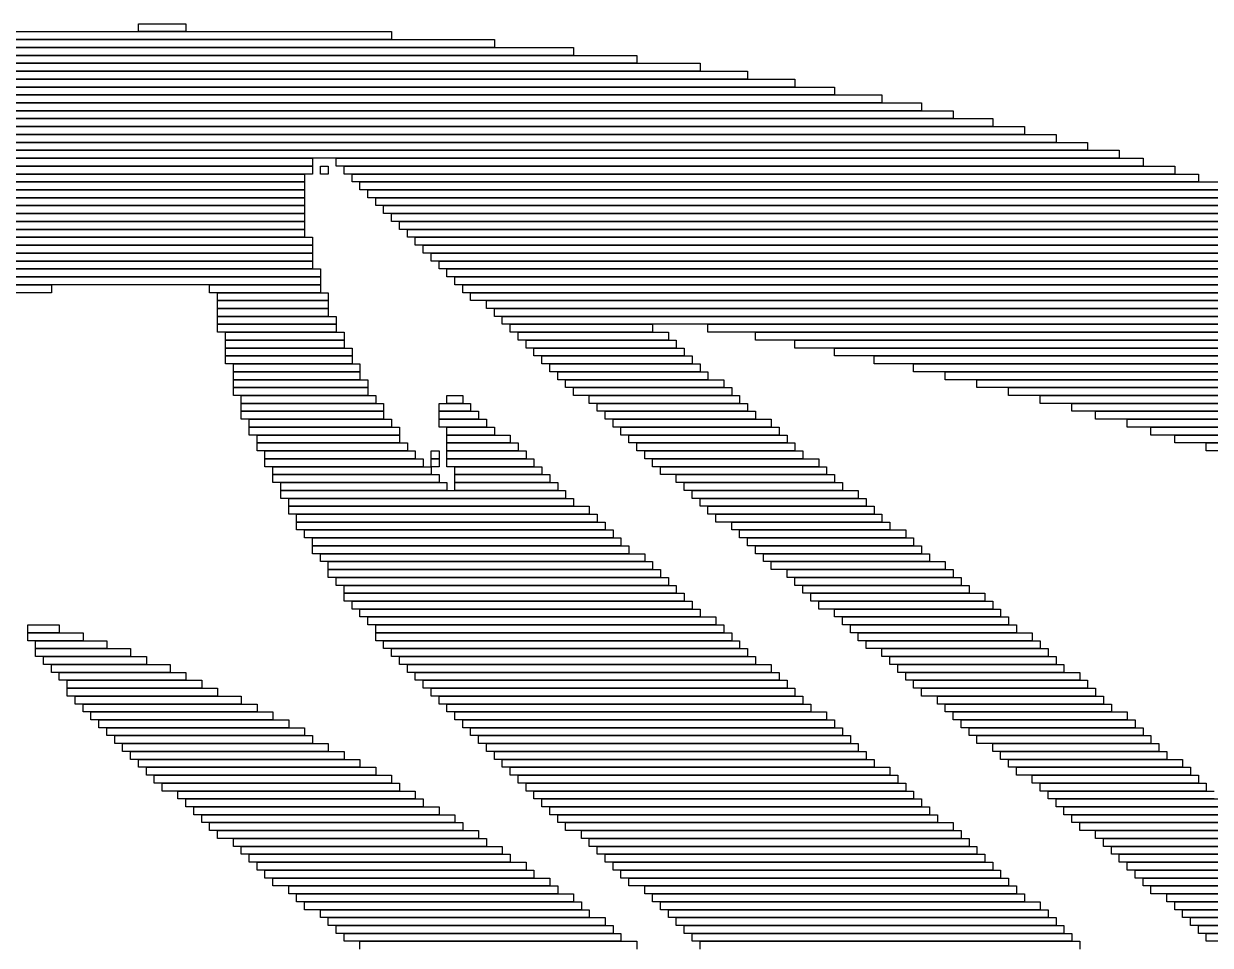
# Model space of a CAD drawing. Extents: x 24 to 1007, y 0 to 1020.
# Drawn here: x 501.5 to 651.5, y 903.5 to 1020 of the extents above; entities that cross this region are included whole.
import ezdxf

# ---------------------------------------------------------------- set-up
doc = ezdxf.new("R2010")
doc.units = 0

msp = doc.modelspace()

# ---------------------------------------------------------------- linework, layer by layer
for p, q in [((516, 1020), (522, 1020)), ((516, 1019), (516, 1020)), ((522, 1020), (522, 1019)), ((490, 1019), (548, 1019)), ((522, 1019), (516, 1019)), ((548, 1019), (548, 1018)), ((468, 1017), (571, 1017)), ((477, 1018), (561, 1018)), ((561, 1017), (477, 1017)), ((548, 1018), (490, 1018)), ((561, 1018), (561, 1017)), ((571, 1017), (571, 1016)), ((459, 1016), (579, 1016)), ((571, 1016), (468, 1016)), ((579, 1016), (579, 1015)), ((445, 1014), (593, 1014)), ((452, 1015), (587, 1015)), ((587, 1014), (452, 1014)), ((579, 1015), (459, 1015)), ((587, 1015), (587, 1014)), ((593, 1014), (593, 1013)), ((439, 1013), (599, 1013)), ((593, 1013), (445, 1013)), ((599, 1013), (599, 1012)), ((428, 1011), (610, 1011)), ((433, 1012), (604, 1012)), ((604, 1011), (433, 1011)), ((599, 1012), (439, 1012)), ((604, 1012), (604, 1011)), ((610, 1011), (610, 1010)), ((423, 1010), (615, 1010)), ((610, 1010), (428, 1010)), ((615, 1010), (615, 1009)), ((414, 1008), (624, 1008)), ((418, 1009), (619, 1009)), ((619, 1008), (418, 1008)), ((615, 1009), (423, 1009)), ((619, 1009), (619, 1008)), ((624, 1008), (624, 1007)), ((409, 1007), (628, 1007)), ((624, 1007), (414, 1007)), ((628, 1007), (628, 1006)), ((401, 1005), (636, 1005)), ((405, 1006), (632, 1006)), ((632, 1005), (405, 1005)), ((628, 1006), (409, 1006)), ((632, 1006), (632, 1005)), ((636, 1005), (636, 1004)), ((397, 1004), (640, 1004)), ((636, 1004), (401, 1004)), ((640, 1004), (640, 1003)), ((389, 1002), (538, 1002)), ((393, 1003), (538, 1003)), ((538, 1002), (393, 1002)), ((640, 1003), (397, 1003)), ((538, 1003), (538, 1002)), ((538, 1002), (538, 1001)), ((539, 1002), (540, 1002)), ((539, 1001), (539, 1002)), ((540, 1002), (540, 1001)), ((541, 1003), (643, 1003)), ((541, 1002), (541, 1003)), ((643, 1002), (541, 1002)), ((542, 1002), (647, 1002)), ((542, 1001), (542, 1002)), ((643, 1003), (643, 1002)), ((647, 1002), (647, 1001)), ((386, 1001), (537, 1001)), ((538, 1001), (389, 1001)), ((537, 1001), (537, 1000)), ((540, 1001), (539, 1001)), ((647, 1001), (542, 1001)), ((543, 1001), (650, 1001)), ((543, 1000), (543, 1001)), ((650, 1001), (650, 1000)), ((379, 999), (537, 999)), ((383, 1000), (537, 1000)), ((537, 999), (383, 999)), ((537, 1000), (386, 1000)), ((537, 1000), (537, 999)), ((537, 999), (537, 998)), ((650, 1000), (543, 1000)), ((544, 1000), (654, 1000)), ((544, 999), (544, 1000)), ((654, 999), (544, 999)), ((545, 999), (657, 999)), ((545, 998), (545, 999)), ((376, 998), (537, 998)), ((537, 998), (379, 998)), ((537, 998), (537, 997)), ((657, 998), (545, 998)), ((546, 998), (660, 998)), ((546, 997), (546, 998)), ((370, 996), (537, 996)), ((373, 997), (537, 997)), ((537, 996), (373, 996)), ((537, 997), (376, 997)), ((537, 997), (537, 996)), ((537, 996), (537, 995)), ((660, 997), (546, 997)), ((547, 997), (663, 997)), ((547, 996), (547, 997)), ((663, 996), (547, 996)), ((548, 996), (666, 996)), ((548, 995), (548, 996)), ((367, 995), (537, 995)), ((537, 995), (370, 995)), ((537, 995), (537, 994)), ((666, 995), (548, 995)), ((549, 995), (669, 995)), ((549, 994), (549, 995)), ((361, 993), (538, 993)), ((364, 994), (537, 994)), ((537, 993), (364, 993)), ((537, 994), (367, 994)), ((537, 994), (537, 993)), ((538, 993), (538, 992)), ((669, 994), (549, 994)), ((550, 994), (672, 994)), ((550, 993), (550, 994)), ((672, 993), (550, 993)), ((551, 993), (675, 993)), ((551, 992), (551, 993)), ((538, 992), (361, 992)), ((421, 992), (538, 992)), ((538, 992), (538, 991)), ((675, 992), (551, 992)), ((552, 992), (678, 992)), ((552, 991), (552, 992)), ((538, 991), (421, 991)), ((421, 991), (538, 991)), ((538, 990), (421, 990)), ((422, 990), (538, 990)), ((538, 991), (538, 990)), ((538, 990), (538, 989)), ((678, 991), (552, 991)), ((553, 991), (680, 991)), ((553, 990), (553, 991)), ((680, 990), (553, 990)), ((554, 990), (683, 990)), ((554, 989), (554, 990)), ((538, 989), (422, 989)), ((422, 989), (539, 989)), ((539, 989), (539, 988)), ((683, 989), (554, 989)), ((555, 989), (686, 989)), ((555, 988), (555, 989)), ((539, 988), (422, 988)), ((423, 988), (539, 988)), ((539, 987), (423, 987)), ((423, 987), (505, 987)), ((505, 987), (505, 986)), ((525, 987), (539, 987)), ((525, 986), (525, 987)), ((539, 988), (539, 987)), ((539, 987), (539, 986)), ((686, 988), (555, 988)), ((556, 988), (688, 988)), ((556, 987), (556, 988)), ((688, 987), (556, 987)), ((557, 987), (690, 987)), ((557, 986), (557, 987)), ((505, 986), (423, 986)), ((539, 986), (525, 986)), ((526, 986), (540, 986)), ((526, 985), (526, 986)), ((540, 986), (540, 985)), ((690, 986), (557, 986)), ((558, 986), (693, 986)), ((558, 985), (558, 986)), ((540, 985), (526, 985)), ((526, 985), (540, 985)), ((526, 984), (526, 985)), ((540, 984), (526, 984)), ((526, 984), (540, 984)), ((526, 983), (526, 984)), ((540, 985), (540, 984)), ((540, 984), (540, 983)), ((693, 985), (558, 985)), ((560, 985), (695, 985)), ((560, 984), (560, 985)), ((695, 984), (560, 984)), ((561, 984), (698, 984)), ((561, 983), (561, 984)), ((540, 983), (526, 983)), ((526, 983), (541, 983)), ((526, 982), (526, 983)), ((541, 983), (541, 982)), ((698, 983), (561, 983)), ((562, 983), (700, 983)), ((562, 982), (562, 983)), ((541, 982), (526, 982)), ((526, 982), (541, 982)), ((526, 981), (526, 982)), ((541, 981), (526, 981)), ((527, 981), (542, 981)), ((527, 980), (527, 981)), ((541, 982), (541, 981)), ((542, 981), (542, 980)), ((700, 982), (562, 982)), ((563, 982), (581, 982)), ((563, 981), (563, 982)), ((581, 981), (563, 981)), ((564, 981), (583, 981)), ((564, 980), (564, 981)), ((581, 982), (581, 981)), ((583, 981), (583, 980)), ((588, 982), (703, 982)), ((588, 981), (588, 982)), ((703, 981), (588, 981)), ((594, 981), (705, 981)), ((594, 980), (594, 981)), ((542, 980), (527, 980)), ((527, 980), (542, 980)), ((527, 979), (527, 980)), ((542, 980), (542, 979)), ((583, 980), (564, 980)), ((565, 980), (584, 980)), ((565, 979), (565, 980)), ((584, 980), (584, 979)), ((705, 980), (594, 980)), ((599, 980), (707, 980)), ((599, 979), (599, 980)), ((542, 979), (527, 979)), ((527, 979), (543, 979)), ((527, 978), (527, 979)), ((543, 978), (527, 978)), ((527, 978), (543, 978)), ((527, 977), (527, 978)), ((543, 979), (543, 978)), ((543, 978), (543, 977)), ((584, 979), (565, 979)), ((566, 979), (585, 979)), ((566, 978), (566, 979)), ((585, 978), (566, 978)), ((567, 978), (586, 978)), ((567, 977), (567, 978)), ((585, 979), (585, 978)), ((586, 978), (586, 977)), ((707, 979), (599, 979)), ((604, 979), (709, 979)), ((604, 978), (604, 979)), ((709, 978), (604, 978)), ((609, 978), (712, 978)), ((609, 977), (609, 978)), ((543, 977), (527, 977)), ((528, 977), (544, 977)), ((528, 976), (528, 977)), ((544, 977), (544, 976)), ((586, 977), (567, 977)), ((568, 977), (587, 977)), ((568, 976), (568, 977)), ((587, 977), (587, 976)), ((712, 977), (609, 977)), ((614, 977), (714, 977)), ((614, 976), (614, 977)), ((544, 976), (528, 976)), ((528, 976), (544, 976)), ((528, 975), (528, 976)), ((544, 975), (528, 975)), ((528, 975), (545, 975)), ((528, 974), (528, 975)), ((544, 976), (544, 975)), ((545, 975), (545, 974)), ((587, 976), (568, 976)), ((569, 976), (588, 976)), ((569, 975), (569, 976)), ((588, 975), (569, 975)), ((570, 975), (590, 975)), ((570, 974), (570, 975)), ((588, 976), (588, 975)), ((590, 975), (590, 974)), ((714, 976), (614, 976)), ((618, 976), (716, 976)), ((618, 975), (618, 976)), ((716, 975), (618, 975)), ((622, 975), (718, 975)), ((622, 974), (622, 975)), ((545, 974), (528, 974)), ((528, 974), (545, 974)), ((528, 973), (528, 974)), ((545, 974), (545, 973)), ((590, 974), (570, 974)), ((571, 974), (591, 974)), ((571, 973), (571, 974)), ((591, 974), (591, 973)), ((718, 974), (622, 974)), ((626, 974), (720, 974)), ((626, 973), (626, 974)), ((545, 973), (528, 973)), ((529, 973), (546, 973)), ((529, 972), (529, 973)), ((546, 972), (529, 972)), ((529, 972), (547, 972)), ((529, 971), (529, 972)), ((546, 973), (546, 972)), ((547, 972), (547, 971)), ((554, 972), (558, 972)), ((554, 971), (554, 972)), ((555, 973), (557, 973)), ((555, 972), (555, 973)), ((557, 972), (555, 972)), ((557, 973), (557, 972)), ((558, 972), (558, 971)), ((591, 973), (571, 973)), ((573, 973), (592, 973)), ((573, 972), (573, 973)), ((592, 972), (573, 972)), ((574, 972), (593, 972)), ((574, 971), (574, 972)), ((592, 973), (592, 972)), ((593, 972), (593, 971)), ((720, 973), (626, 973)), ((630, 973), (722, 973)), ((630, 972), (630, 973)), ((722, 972), (630, 972)), ((634, 972), (724, 972)), ((634, 971), (634, 972)), ((547, 971), (529, 971)), ((529, 971), (547, 971)), ((529, 970), (529, 971)), ((547, 971), (547, 970)), ((558, 971), (554, 971)), ((554, 971), (559, 971)), ((554, 970), (554, 971)), ((559, 971), (559, 970)), ((593, 971), (574, 971)), ((575, 971), (594, 971)), ((575, 970), (575, 971)), ((594, 971), (594, 970)), ((724, 971), (634, 971)), ((637, 971), (726, 971)), ((637, 970), (637, 971)), ((547, 970), (529, 970)), ((530, 970), (548, 970)), ((530, 969), (530, 970)), ((548, 969), (530, 969)), ((530, 969), (549, 969)), ((530, 968), (530, 969)), ((548, 970), (548, 969)), ((549, 969), (549, 968)), ((559, 970), (554, 970)), ((554, 970), (560, 970)), ((554, 969), (554, 970)), ((560, 969), (554, 969)), ((555, 969), (561, 969)), ((555, 968), (555, 969)), ((560, 970), (560, 969)), ((561, 969), (561, 968)), ((594, 970), (575, 970)), ((576, 970), (596, 970)), ((576, 969), (576, 970)), ((596, 969), (576, 969)), ((577, 969), (597, 969)), ((577, 968), (577, 969)), ((596, 970), (596, 969)), ((597, 969), (597, 968)), ((726, 970), (637, 970)), ((641, 970), (728, 970)), ((641, 969), (641, 970)), ((728, 969), (641, 969)), ((644, 969), (730, 969)), ((644, 968), (644, 969)), ((549, 968), (530, 968)), ((531, 968), (549, 968)), ((531, 967), (531, 968)), ((549, 968), (549, 967)), ((561, 968), (555, 968)), ((555, 968), (563, 968)), ((555, 967), (555, 968)), ((563, 968), (563, 967)), ((597, 968), (577, 968)), ((578, 968), (598, 968)), ((578, 967), (578, 968)), ((598, 968), (598, 967)), ((730, 968), (644, 968)), ((647, 968), (732, 968)), ((647, 967), (647, 968)), ((549, 967), (531, 967)), ((531, 967), (550, 967)), ((531, 966), (531, 967)), ((550, 966), (531, 966)), ((532, 966), (551, 966)), ((532, 965), (532, 966)), ((550, 967), (550, 966)), ((551, 966), (551, 965)), ((553, 966), (554, 966)), ((553, 965), (553, 966)), ((554, 966), (554, 965)), ((563, 967), (555, 967)), ((555, 967), (564, 967)), ((555, 966), (555, 967)), ((564, 966), (555, 966)), ((555, 966), (565, 966)), ((555, 965), (555, 966)), ((564, 967), (564, 966)), ((565, 966), (565, 965)), ((598, 967), (578, 967)), ((579, 967), (599, 967)), ((579, 966), (579, 967)), ((599, 966), (579, 966)), ((580, 966), (600, 966)), ((580, 965), (580, 966)), ((599, 967), (599, 966)), ((600, 966), (600, 965)), ((732, 967), (647, 967)), ((651, 967), (734, 967)), ((651, 966), (651, 967)), ((734, 966), (651, 966)), ((551, 965), (532, 965)), ((532, 965), (552, 965)), ((532, 964), (532, 965)), ((552, 965), (552, 964)), ((554, 965), (553, 965)), ((553, 965), (554, 965)), ((553, 964), (553, 965)), ((554, 965), (554, 964)), ((565, 965), (555, 965)), ((555, 965), (566, 965)), ((555, 964), (555, 965)), ((566, 965), (566, 964)), ((600, 965), (580, 965)), ((581, 965), (602, 965)), ((581, 964), (581, 965)), ((602, 965), (602, 964)), ((552, 964), (532, 964)), ((533, 964), (553, 964)), ((533, 963), (533, 964)), ((553, 963), (533, 963)), ((533, 963), (554, 963)), ((533, 962), (533, 963)), ((554, 964), (553, 964)), ((553, 964), (553, 963)), ((554, 963), (554, 962)), ((566, 964), (555, 964)), ((556, 964), (567, 964)), ((556, 963), (556, 964)), ((567, 963), (556, 963)), ((556, 963), (568, 963)), ((556, 962), (556, 963)), ((567, 964), (567, 963)), ((568, 963), (568, 962)), ((602, 964), (581, 964)), ((582, 964), (603, 964)), ((582, 963), (582, 964)), ((603, 963), (582, 963)), ((584, 963), (604, 963)), ((584, 962), (584, 963)), ((603, 964), (603, 963)), ((604, 963), (604, 962)), ((554, 962), (533, 962)), ((534, 962), (555, 962)), ((534, 961), (534, 962)), ((555, 962), (555, 961)), ((568, 962), (556, 962)), ((556, 962), (569, 962)), ((556, 961), (556, 962)), ((569, 962), (569, 961)), ((604, 962), (584, 962)), ((585, 962), (605, 962)), ((585, 961), (585, 962)), ((605, 962), (605, 961)), ((555, 961), (534, 961)), ((534, 961), (570, 961)), ((534, 960), (534, 961)), ((570, 960), (534, 960)), ((535, 960), (571, 960)), ((535, 959), (535, 960)), ((569, 961), (556, 961)), ((570, 961), (570, 960)), ((571, 960), (571, 959)), ((605, 961), (585, 961)), ((586, 961), (607, 961)), ((586, 960), (586, 961)), ((607, 960), (586, 960)), ((587, 960), (608, 960)), ((587, 959), (587, 960)), ((607, 961), (607, 960)), ((608, 960), (608, 959)), ((571, 959), (535, 959)), ((535, 959), (573, 959)), ((535, 958), (535, 959)), ((573, 959), (573, 958)), ((608, 959), (587, 959)), ((588, 959), (609, 959)), ((588, 958), (588, 959)), ((609, 959), (609, 958)), ((573, 958), (535, 958)), ((536, 958), (574, 958)), ((536, 957), (536, 958)), ((574, 957), (536, 957)), ((536, 957), (575, 957)), ((536, 956), (536, 957)), ((574, 958), (574, 957)), ((575, 957), (575, 956)), ((609, 958), (588, 958)), ((589, 958), (610, 958)), ((589, 957), (589, 958)), ((610, 957), (589, 957)), ((591, 957), (611, 957)), ((591, 956), (591, 957)), ((610, 958), (610, 957)), ((611, 957), (611, 956)), ((575, 956), (536, 956)), ((537, 956), (576, 956)), ((537, 955), (537, 956)), ((576, 956), (576, 955)), ((611, 956), (591, 956)), ((592, 956), (613, 956)), ((592, 955), (592, 956)), ((613, 956), (613, 955)), ((576, 955), (537, 955)), ((538, 955), (577, 955)), ((538, 954), (538, 955)), ((577, 954), (538, 954)), ((538, 954), (578, 954)), ((538, 953), (538, 954)), ((577, 955), (577, 954)), ((578, 954), (578, 953)), ((613, 955), (592, 955)), ((593, 955), (614, 955)), ((593, 954), (593, 955)), ((614, 954), (593, 954)), ((594, 954), (615, 954)), ((594, 953), (594, 954)), ((614, 955), (614, 954)), ((615, 954), (615, 953)), ((578, 953), (538, 953)), ((539, 953), (580, 953)), ((539, 952), (539, 953)), ((580, 953), (580, 952)), ((615, 953), (594, 953)), ((595, 953), (616, 953)), ((595, 952), (595, 953)), ((616, 953), (616, 952)), ((580, 952), (539, 952)), ((540, 952), (581, 952)), ((540, 951), (540, 952)), ((581, 951), (540, 951)), ((540, 951), (582, 951)), ((540, 950), (540, 951)), ((581, 952), (581, 951)), ((582, 951), (582, 950)), ((616, 952), (595, 952)), ((596, 952), (618, 952)), ((596, 951), (596, 952)), ((618, 951), (596, 951)), ((598, 951), (619, 951)), ((598, 950), (598, 951)), ((618, 952), (618, 951)), ((619, 951), (619, 950)), ((582, 950), (540, 950)), ((541, 950), (583, 950)), ((541, 949), (541, 950)), ((583, 950), (583, 949)), ((619, 950), (598, 950)), ((599, 950), (620, 950)), ((599, 949), (599, 950)), ((620, 950), (620, 949)), ((583, 949), (541, 949)), ((542, 949), (584, 949)), ((542, 948), (542, 949)), ((584, 948), (542, 948)), ((542, 948), (585, 948)), ((542, 947), (542, 948)), ((584, 949), (584, 948)), ((585, 948), (585, 947)), ((620, 949), (599, 949)), ((600, 949), (621, 949)), ((600, 948), (600, 949)), ((621, 948), (600, 948)), ((601, 948), (623, 948)), ((601, 947), (601, 948)), ((621, 949), (621, 948)), ((623, 948), (623, 947)), ((585, 947), (542, 947)), ((543, 947), (586, 947)), ((543, 946), (543, 947)), ((586, 947), (586, 946)), ((623, 947), (601, 947)), ((602, 947), (624, 947)), ((602, 946), (602, 947)), ((624, 947), (624, 946)), ((586, 946), (543, 946)), ((544, 946), (587, 946)), ((544, 945), (544, 946)), ((587, 945), (544, 945)), ((545, 945), (589, 945)), ((545, 944), (545, 945)), ((587, 946), (587, 945)), ((589, 945), (589, 944)), ((624, 946), (602, 946)), ((604, 946), (625, 946)), ((604, 945), (604, 946)), ((625, 945), (604, 945)), ((605, 945), (626, 945)), ((605, 944), (605, 945)), ((625, 946), (625, 945)), ((626, 945), (626, 944)), ((502, 944), (506, 944)), ((502, 943), (502, 944)), ((506, 944), (506, 943)), ((589, 944), (545, 944)), ((546, 944), (590, 944)), ((546, 943), (546, 944)), ((590, 944), (590, 943)), ((626, 944), (605, 944)), ((606, 944), (627, 944)), ((606, 943), (606, 944)), ((627, 944), (627, 943)), ((506, 943), (502, 943)), ((502, 943), (509, 943)), ((502, 942), (502, 943)), ((509, 942), (502, 942)), ((503, 942), (512, 942)), ((503, 941), (503, 942)), ((509, 943), (509, 942)), ((512, 942), (512, 941)), ((590, 943), (546, 943)), ((546, 943), (591, 943)), ((546, 942), (546, 943)), ((591, 942), (546, 942)), ((547, 942), (592, 942)), ((547, 941), (547, 942)), ((591, 943), (591, 942)), ((592, 942), (592, 941)), ((627, 943), (606, 943)), ((607, 943), (629, 943)), ((607, 942), (607, 943)), ((629, 942), (607, 942)), ((608, 942), (630, 942)), ((608, 941), (608, 942)), ((629, 943), (629, 942)), ((630, 942), (630, 941)), ((512, 941), (503, 941)), ((503, 941), (515, 941)), ((503, 940), (503, 941)), ((515, 941), (515, 940)), ((592, 941), (547, 941)), ((548, 941), (593, 941)), ((548, 940), (548, 941)), ((593, 941), (593, 940)), ((630, 941), (608, 941)), ((610, 941), (631, 941)), ((610, 940), (610, 941)), ((631, 941), (631, 940)), ((515, 940), (503, 940)), ((504, 940), (517, 940)), ((504, 939), (504, 940)), ((517, 939), (504, 939)), ((505, 939), (520, 939)), ((505, 938), (505, 939)), ((517, 940), (517, 939)), ((520, 939), (520, 938)), ((593, 940), (548, 940)), ((549, 940), (594, 940)), ((549, 939), (549, 940)), ((594, 939), (549, 939)), ((550, 939), (596, 939)), ((550, 938), (550, 939)), ((594, 940), (594, 939)), ((596, 939), (596, 938)), ((631, 940), (610, 940)), ((611, 940), (632, 940)), ((611, 939), (611, 940)), ((632, 939), (611, 939)), ((612, 939), (633, 939)), ((612, 938), (612, 939)), ((632, 940), (632, 939)), ((633, 939), (633, 938)), ((520, 938), (505, 938)), ((506, 938), (522, 938)), ((506, 937), (506, 938)), ((522, 938), (522, 937)), ((596, 938), (550, 938)), ((551, 938), (597, 938)), ((551, 937), (551, 938)), ((597, 938), (597, 937)), ((633, 938), (612, 938)), ((613, 938), (635, 938)), ((613, 937), (613, 938)), ((635, 938), (635, 937)), ((522, 937), (506, 937)), ((507, 937), (524, 937)), ((507, 936), (507, 937)), ((524, 936), (507, 936)), ((507, 936), (526, 936)), ((507, 935), (507, 936)), ((524, 937), (524, 936)), ((526, 936), (526, 935)), ((597, 937), (551, 937)), ((552, 937), (598, 937)), ((552, 936), (552, 937)), ((598, 936), (552, 936)), ((553, 936), (599, 936)), ((553, 935), (553, 936)), ((598, 937), (598, 936)), ((599, 936), (599, 935)), ((635, 937), (613, 937)), ((614, 937), (636, 937)), ((614, 936), (614, 937)), ((636, 936), (614, 936)), ((615, 936), (637, 936)), ((615, 935), (615, 936)), ((636, 937), (636, 936)), ((637, 936), (637, 935)), ((526, 935), (507, 935)), ((508, 935), (529, 935)), ((508, 934), (508, 935)), ((529, 935), (529, 934)), ((599, 935), (553, 935)), ((554, 935), (600, 935)), ((554, 934), (554, 935)), ((600, 935), (600, 934)), ((637, 935), (615, 935)), ((617, 935), (638, 935)), ((617, 934), (617, 935)), ((638, 935), (638, 934)), ((529, 934), (508, 934)), ((509, 934), (531, 934)), ((509, 933), (509, 934)), ((531, 933), (509, 933)), ((510, 933), (533, 933)), ((510, 932), (510, 933)), ((531, 934), (531, 933)), ((533, 933), (533, 932)), ((600, 934), (554, 934)), ((555, 934), (601, 934)), ((555, 933), (555, 934)), ((601, 933), (555, 933)), ((556, 933), (603, 933)), ((556, 932), (556, 933)), ((601, 934), (601, 933)), ((603, 933), (603, 932)), ((638, 934), (617, 934)), ((618, 934), (639, 934)), ((618, 933), (618, 934)), ((639, 933), (618, 933)), ((619, 933), (641, 933)), ((619, 932), (619, 933)), ((639, 934), (639, 933)), ((641, 933), (641, 932)), ((533, 932), (510, 932)), ((511, 932), (535, 932)), ((511, 931), (511, 932)), ((535, 932), (535, 931)), ((603, 932), (556, 932)), ((557, 932), (604, 932)), ((557, 931), (557, 932)), ((604, 932), (604, 931)), ((641, 932), (619, 932)), ((620, 932), (642, 932)), ((620, 931), (620, 932)), ((642, 932), (642, 931)), ((535, 931), (511, 931)), ((512, 931), (537, 931)), ((512, 930), (512, 931)), ((537, 930), (512, 930)), ((513, 930), (538, 930)), ((513, 929), (513, 930)), ((537, 931), (537, 930)), ((538, 930), (538, 929)), ((604, 931), (557, 931)), ((558, 931), (605, 931)), ((558, 930), (558, 931)), ((605, 930), (558, 930)), ((559, 930), (606, 930)), ((559, 929), (559, 930)), ((605, 931), (605, 930)), ((606, 930), (606, 929)), ((642, 931), (620, 931)), ((621, 931), (643, 931)), ((621, 930), (621, 931)), ((643, 930), (621, 930)), ((622, 930), (644, 930)), ((622, 929), (622, 930)), ((643, 931), (643, 930)), ((644, 930), (644, 929)), ((538, 929), (513, 929)), ((514, 929), (540, 929)), ((514, 928), (514, 929)), ((540, 929), (540, 928)), ((606, 929), (559, 929)), ((560, 929), (607, 929)), ((560, 928), (560, 929)), ((607, 929), (607, 928)), ((644, 929), (622, 929)), ((624, 929), (645, 929)), ((624, 928), (624, 929)), ((645, 929), (645, 928)), ((540, 928), (514, 928)), ((515, 928), (542, 928)), ((515, 927), (515, 928)), ((542, 927), (515, 927)), ((516, 927), (544, 927)), ((516, 926), (516, 927)), ((542, 928), (542, 927)), ((544, 927), (544, 926)), ((607, 928), (560, 928)), ((561, 928), (608, 928)), ((561, 927), (561, 928)), ((608, 927), (561, 927)), ((562, 927), (609, 927)), ((562, 926), (562, 927)), ((608, 928), (608, 927)), ((609, 927), (609, 926)), ((645, 928), (624, 928)), ((625, 928), (646, 928)), ((625, 927), (625, 928)), ((646, 927), (625, 927)), ((626, 927), (648, 927)), ((626, 926), (626, 927)), ((646, 928), (646, 927)), ((648, 927), (648, 926)), ((544, 926), (516, 926)), ((517, 926), (546, 926)), ((517, 925), (517, 926)), ((546, 926), (546, 925)), ((609, 926), (562, 926)), ((563, 926), (611, 926)), ((563, 925), (563, 926)), ((611, 926), (611, 925)), ((648, 926), (626, 926)), ((627, 926), (649, 926)), ((627, 925), (627, 926)), ((649, 926), (649, 925)), ((546, 925), (517, 925)), ((518, 925), (548, 925)), ((518, 924), (518, 925)), ((548, 924), (518, 924)), ((519, 924), (549, 924)), ((519, 923), (519, 924)), ((548, 925), (548, 924)), ((549, 924), (549, 923)), ((611, 925), (563, 925)), ((564, 925), (612, 925)), ((564, 924), (564, 925)), ((612, 924), (564, 924)), ((565, 924), (613, 924)), ((565, 923), (565, 924)), ((612, 925), (612, 924)), ((613, 924), (613, 923)), ((649, 925), (627, 925)), ((629, 925), (650, 925)), ((629, 924), (629, 925)), ((650, 924), (629, 924)), ((630, 924), (651, 924)), ((630, 923), (630, 924)), ((650, 925), (650, 924)), ((651, 924), (651, 923)), ((549, 923), (519, 923)), ((521, 923), (551, 923)), ((521, 922), (521, 923)), ((551, 923), (551, 922)), ((613, 923), (565, 923)), ((566, 923), (614, 923)), ((566, 922), (566, 923)), ((614, 923), (614, 922)), ((651, 923), (630, 923)), ((631, 923), (652, 923)), ((631, 922), (631, 923)), ((551, 922), (521, 922)), ((522, 922), (552, 922)), ((522, 921), (522, 922)), ((552, 921), (522, 921)), ((523, 921), (554, 921)), ((523, 920), (523, 921)), ((552, 922), (552, 921)), ((554, 921), (554, 920)), ((614, 922), (566, 922)), ((567, 922), (615, 922)), ((567, 921), (567, 922)), ((615, 921), (567, 921)), ((568, 921), (616, 921)), ((568, 920), (568, 921)), ((615, 922), (615, 921)), ((616, 921), (616, 920)), ((652, 922), (631, 922)), ((632, 922), (653, 922)), ((632, 921), (632, 922)), ((653, 921), (632, 921)), ((633, 921), (654, 921)), ((633, 920), (633, 921)), ((554, 920), (523, 920)), ((524, 920), (556, 920)), ((524, 919), (524, 920)), ((556, 920), (556, 919)), ((616, 920), (568, 920)), ((569, 920), (617, 920)), ((569, 919), (569, 920)), ((617, 920), (617, 919)), ((654, 920), (633, 920)), ((634, 920), (655, 920)), ((634, 919), (634, 920)), ((556, 919), (524, 919)), ((525, 919), (557, 919)), ((525, 918), (525, 919)), ((557, 918), (525, 918)), ((526, 918), (559, 918)), ((526, 917), (526, 918)), ((557, 919), (557, 918)), ((559, 918), (559, 917)), ((617, 919), (569, 919)), ((570, 919), (619, 919)), ((570, 918), (570, 919)), ((619, 918), (570, 918)), ((572, 918), (620, 918)), ((572, 917), (572, 918)), ((619, 919), (619, 918)), ((620, 918), (620, 917)), ((655, 919), (634, 919)), ((635, 919), (656, 919)), ((635, 918), (635, 919)), ((656, 918), (635, 918)), ((637, 918), (658, 918)), ((637, 917), (637, 918)), ((559, 917), (526, 917)), ((528, 917), (560, 917)), ((528, 916), (528, 917)), ((560, 917), (560, 916)), ((620, 917), (572, 917)), ((573, 917), (621, 917)), ((573, 916), (573, 917)), ((621, 917), (621, 916)), ((658, 917), (637, 917)), ((638, 917), (659, 917)), ((638, 916), (638, 917)), ((560, 916), (528, 916)), ((529, 916), (562, 916)), ((529, 915), (529, 916)), ((562, 915), (529, 915)), ((530, 915), (563, 915)), ((530, 914), (530, 915)), ((562, 916), (562, 915)), ((563, 915), (563, 914)), ((621, 916), (573, 916)), ((574, 916), (622, 916)), ((574, 915), (574, 916)), ((622, 915), (574, 915)), ((575, 915), (623, 915)), ((575, 914), (575, 915)), ((622, 916), (622, 915)), ((623, 915), (623, 914)), ((659, 916), (638, 916)), ((639, 916), (660, 916)), ((639, 915), (639, 916)), ((660, 915), (639, 915)), ((640, 915), (661, 915)), ((640, 914), (640, 915)), ((563, 914), (530, 914)), ((531, 914), (565, 914)), ((531, 913), (531, 914)), ((565, 914), (565, 913)), ((623, 914), (575, 914)), ((576, 914), (624, 914)), ((576, 913), (576, 914)), ((624, 914), (624, 913)), ((661, 914), (640, 914)), ((641, 914), (662, 914)), ((641, 913), (641, 914)), ((565, 913), (531, 913)), ((532, 913), (566, 913)), ((532, 912), (532, 913)), ((566, 912), (532, 912)), ((533, 912), (568, 912)), ((533, 911), (533, 912)), ((566, 913), (566, 912)), ((568, 912), (568, 911)), ((624, 913), (576, 913)), ((577, 913), (625, 913)), ((577, 912), (577, 913)), ((625, 912), (577, 912)), ((578, 912), (626, 912)), ((578, 911), (578, 912)), ((625, 913), (625, 912)), ((626, 912), (626, 911)), ((662, 913), (641, 913)), ((642, 913), (663, 913)), ((642, 912), (642, 913)), ((663, 912), (642, 912)), ((643, 912), (664, 912)), ((643, 911), (643, 912)), ((568, 911), (533, 911)), ((535, 911), (569, 911)), ((535, 910), (535, 911)), ((569, 911), (569, 910)), ((626, 911), (578, 911)), ((580, 911), (627, 911)), ((580, 910), (580, 911)), ((627, 911), (627, 910)), ((664, 911), (643, 911)), ((644, 911), (665, 911)), ((644, 910), (644, 911)), ((569, 910), (535, 910)), ((536, 910), (571, 910)), ((536, 909), (536, 910)), ((571, 909), (536, 909)), ((537, 909), (572, 909)), ((537, 908), (537, 909)), ((571, 910), (571, 909)), ((572, 909), (572, 908)), ((627, 910), (580, 910)), ((581, 910), (628, 910)), ((581, 909), (581, 910)), ((628, 909), (581, 909)), ((582, 909), (630, 909)), ((582, 908), (582, 909)), ((628, 910), (628, 909)), ((630, 909), (630, 908)), ((665, 910), (644, 910)), ((646, 910), (666, 910)), ((646, 909), (646, 910)), ((666, 909), (646, 909)), ((647, 909), (667, 909)), ((647, 908), (647, 909)), ((572, 908), (537, 908)), ((539, 908), (573, 908)), ((539, 907), (539, 908)), ((573, 908), (573, 907)), ((630, 908), (582, 908)), ((583, 908), (631, 908)), ((583, 907), (583, 908)), ((631, 908), (631, 907)), ((667, 908), (647, 908)), ((648, 908), (668, 908)), ((648, 907), (648, 908)), ((573, 907), (539, 907)), ((540, 907), (575, 907)), ((540, 906), (540, 907)), ((575, 906), (540, 906)), ((541, 906), (576, 906)), ((541, 905), (541, 906)), ((575, 907), (575, 906)), ((576, 906), (576, 905)), ((631, 907), (583, 907)), ((584, 907), (632, 907)), ((584, 906), (584, 907)), ((632, 906), (584, 906)), ((585, 906), (633, 906)), ((585, 905), (585, 906)), ((632, 907), (632, 906)), ((633, 906), (633, 905)), ((668, 907), (648, 907)), ((649, 907), (669, 907)), ((649, 906), (649, 907)), ((669, 906), (649, 906)), ((650, 906), (670, 906)), ((650, 905), (650, 906)), ((576, 905), (541, 905)), ((542, 905), (577, 905)), ((542, 904), (542, 905)), ((577, 905), (577, 904)), ((633, 905), (585, 905)), ((586, 905), (634, 905)), ((586, 904), (586, 905)), ((634, 905), (634, 904)), ((670, 905), (650, 905)), ((651, 905), (671, 905)), ((651, 904), (651, 905)), ((577, 904), (542, 904)), ((544, 904), (579, 904)), ((544, 903), (544, 904)), ((579, 904), (579, 903)), ((634, 904), (586, 904)), ((587, 904), (635, 904)), ((587, 903), (587, 904)), ((635, 904), (635, 903)), ((671, 904), (651, 904))]:
    msp.add_line(p, q)

doc.saveas('drawing.dxf')
